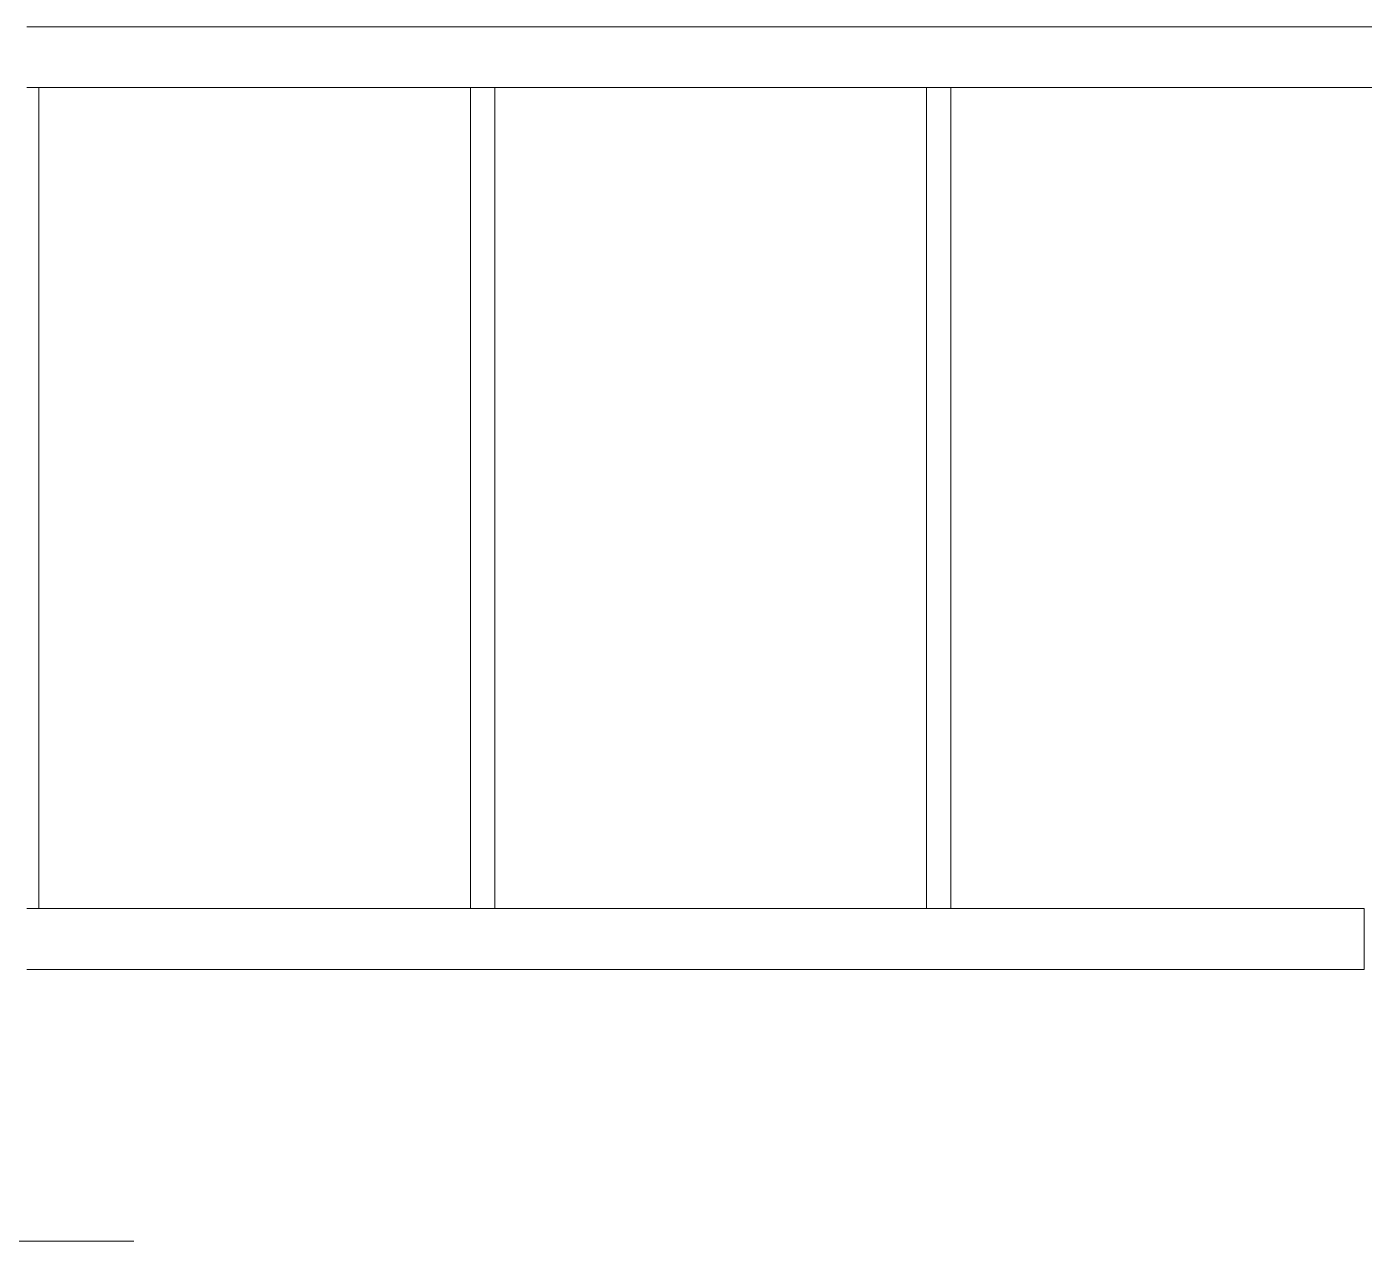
# Model space of a CAD drawing. Header units: millimetres. Extents: x -515342 to 330399, y -224905 to 507333.
# Drawn here: x 117711 to 118591, y 101904 to 102702 of the extents above; entities that cross this region are included whole.
import ezdxf

# ---------------------------------------------------------------- set-up
doc = ezdxf.new("R2010")
doc.units = ezdxf.units.MM
doc.layers.add('Витраж', color=7, linetype='Continuous', lineweight=0)
doc.layers.add('Крыша', color=7, linetype='Continuous', lineweight=0)

# ---------------------------------------------------------------- blocks, each defined once
blk = doc.blocks.new('Прямоугольный импост - АР_Импост_40х40 _поручень ограждения на кровле_-V133-О_АР_П_Разрез 1-1')
at = {"layer": 'Витраж'}
for p, q in [((48760, 14671), (48460, 14671)), ((48760, 14631), (48460, 14631))]:
    blk.add_line(p, q, dxfattribs=at)
blk = doc.blocks.new('Прямоугольный импост - АР_Импост_16х16 _вертикальное заполнение ограждений_-V135-О_АР_П_Разрез 1-1')
at = {"layer": 'Витраж'}
for p, q in [((48752, 14631), (48752, 14091)), ((48768, 14631), (48768, 14091))]:
    blk.add_line(p, q, dxfattribs=at)
blk = doc.blocks.new('Прямоугольный импост - АР_Импост_40х40 _поручень ограждения на кровле_-10058582-О_АР_П_Разрез 1-1')
at = {"layer": 'Витраж'}
for p, q in [((1060, 14091), (760, 14091)), ((1060, 14051), (760, 14051))]:
    blk.add_line(p, q, dxfattribs=at)
blk = doc.blocks.new('Прямоугольный импост - АР_Импост_40х40 _поручень ограждения на кровле_-10058583-О_АР_П_Разрез 1-1')
at = {"layer": 'Витраж'}
for p, q in [((1640, 14091), (1360, 14091)), ((1640, 14091), (1640, 14051)), ((1640, 14051), (1360, 14051))]:
    blk.add_line(p, q, dxfattribs=at)

msp = doc.modelspace()

# ---------------------------------------------------------------- linework, layer by layer
at = {"layer": 'Крыша'}
msp.add_line((117781.0829, 101903.5929), (116730.745, 101903.5929), dxfattribs=at)

# ---------------------------------------------------------------- block references
at = {"layer": 'Витраж'}
for name, p in [('Прямоугольный импост - АР_Импост_40х40 _поручень ограждения на кровле_-V133-О_АР_П_Разрез 1-1', (69250.5296, 88031.3929)), ('Прямоугольный импост - АР_Импост_40х40 _поручень ограждения на кровле_-V133-О_АР_П_Разрез 1-1', (69550.5296, 88031.3929)), ('Прямоугольный импост - АР_Импост_40х40 _поручень ограждения на кровле_-V133-О_АР_П_Разрез 1-1', (69850.5296, 88031.3929)), ('Прямоугольный импост - АР_Импост_16х16 _вертикальное заполнение ограждений_-V135-О_АР_П_Разрез 1-1', (68950.5296, 88031.3929)), ('Прямоугольный импост - АР_Импост_16х16 _вертикальное заполнение ограждений_-V135-О_АР_П_Разрез 1-1', (69250.5296, 88031.3929)), ('Прямоугольный импост - АР_Импост_16х16 _вертикальное заполнение ограждений_-V135-О_АР_П_Разрез 1-1', (69550.5296, 88031.3929)), ('Прямоугольный импост - АР_Импост_40х40 _поручень ограждения на кровле_-10058582-О_АР_П_Разрез 1-1', (116950.5296, 88031.3929)), ('Прямоугольный импост - АР_Импост_40х40 _поручень ограждения на кровле_-10058582-О_АР_П_Разрез 1-1', (117250.5296, 88031.3929)), ('Прямоугольный импост - АР_Импост_40х40 _поручень ограждения на кровле_-10058583-О_АР_П_Разрез 1-1', (116950.5296, 88031.3929))]:
    msp.add_blockref(name, p, dxfattribs=at)

doc.saveas('drawing.dxf')
